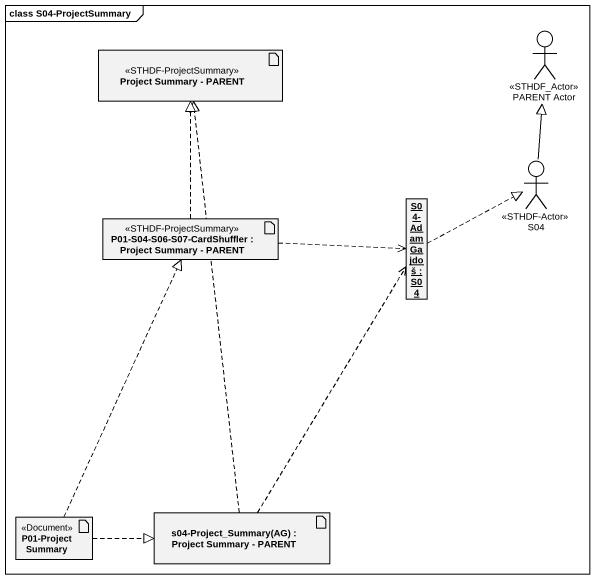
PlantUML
@startuml
mainframe class S04-ProjectSummary
allowmixing
hide circle
hide empty members
actor "PARENT Actor" as PARENT_Actor <<STHDF_Actor>>
artifact "Project Summary - PARENT" as Project_Summary_PARENT <<STHDF-ProjectSummary>>
actor S04 <<STHDF-Actor>>
artifact "P01-S04-S06-S07-CardShuffler : Project Summary - PARENT" as P01_S04_S06_S07_CardShuffler <<STHDF-ProjectSummary>>
object "S04-Adam Gajdoš : S04" as S04_Adam_Gajdoš
artifact "P01-Project Summary" as P01_Project_Summary <<Document>>
artifact "s04-Project_Summary(AG) : Project Summary - PARENT" as s04_Project_Summary_AG
S04 -up-|> PARENT_Actor
P01_S04_S06_S07_CardShuffler .up.|> Project_Summary_PARENT
P01_S04_S06_S07_CardShuffler .right.> S04_Adam_Gajdoš
S04_Adam_Gajdoš .right.|> S04
P01_Project_Summary .up.|> P01_S04_S06_S07_CardShuffler
P01_Project_Summary .right.|> s04_Project_Summary_AG
s04_Project_Summary_AG .up.|> Project_Summary_PARENT
s04_Project_Summary_AG .up.> S04_Adam_Gajdoš
@enduml
